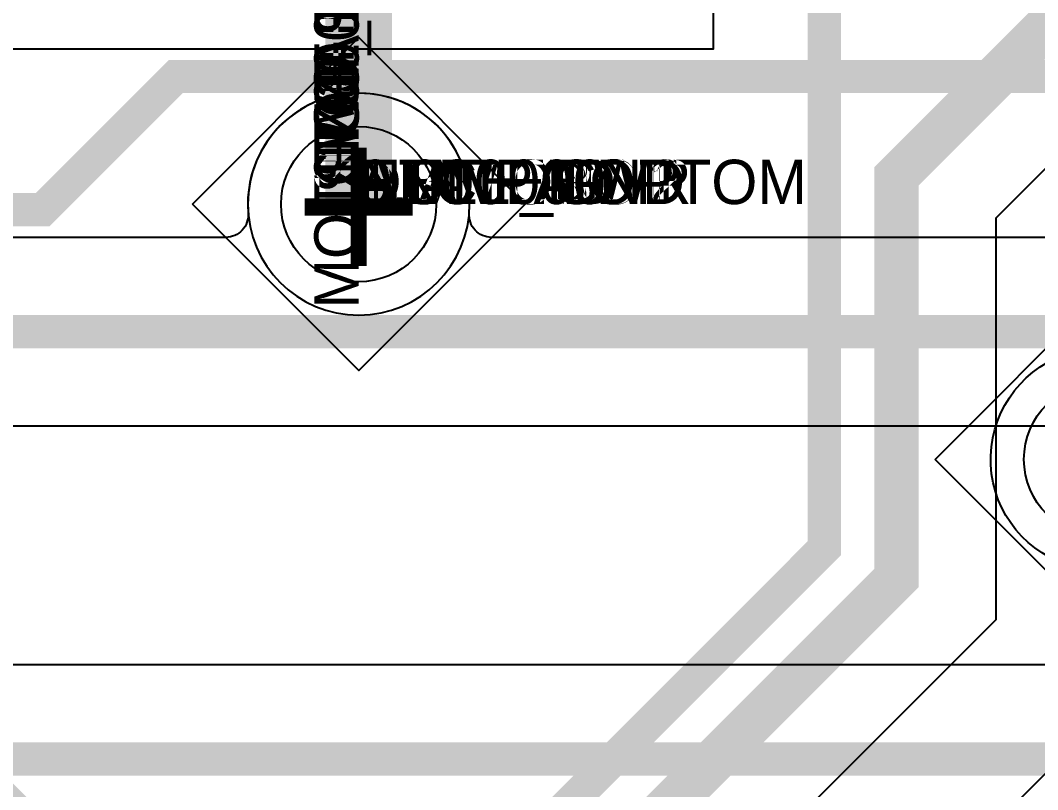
# Model space of a CAD drawing. Extents: x 0 to 323, y 0 to 320.
# Drawn here: x 94.524 to 99.112, y 66.962 to 70.428 of the extents above; entities that cross this region are included whole.
import ezdxf
from ezdxf.enums import TextEntityAlignment as Align

# ---------------------------------------------------------------- set-up
doc = ezdxf.new("R2010")
doc.units = 0
doc.header["$MEASUREMENT"] = 0
doc.layers.get('0').update_dxf_attribs({"linetype": 'CONTINUOUS'})
for name, color, linetype in [('CDN_FIGURES', 7, 'CONTINUOUS'), ('ETCH_BOTTOM', 7, 'CONTINUOUS'), ('ETCH_GND', 3, 'CONTINUOUS'), ('ETCH_INT1', 4, 'CONTINUOUS'), ('ETCH_INT2', 5, 'CONTINUOUS'), ('ETCH_PWR', 6, 'CONTINUOUS'), ('ETCH_TOP', 2, 'CONTINUOUS'), ('MANUFACTURING_NCLEGEND-1-6', 8, 'CONTINUOUS')]:
    doc.layers.add(name, color=color, linetype=linetype)

# ---------------------------------------------------------------- blocks, each defined once
blk = doc.blocks.new('PAD_INFO')
for tag in ['SHAPE_TYPE', 'PAD_HEIGHT', 'PAD_LAYER', 'PAD_TYPE', 'PAD_WIDTH']:
    blk.add_attdef(tag, (0, 0), '', height=0.2)
at = {"flags": 2}
blk.add_attdef('CDN_TYPE', (0, 0), '', height=0.2, dxfattribs=at)
blk = doc.blocks.new('DRILL_INFO')
at = {"flags": 2}
blk.add_attdef('CDN_TYPE', (0, 0), '', height=0.2, dxfattribs=at)
for tag in ['FSHAPE', 'FCHAR', 'DRILL_HEIGHT', 'DIAMETER', 'PLATED', 'DRILL_WIDTH']:
    blk.add_attdef(tag, (0, 0), '', height=0.2)
blk = doc.blocks.new('VIA0700X0300')
at = {"layer": 'ETCH_BOTTOM'}
blk.add_circle((0, 0), 0.35, dxfattribs=at)
at = {"layer": 'ETCH_GND'}
blk.add_circle((0, 0), 0.35, dxfattribs=at)
at = {"layer": 'ETCH_INT1'}
blk.add_circle((0, 0), 0.35, dxfattribs=at)
at = {"layer": 'ETCH_INT2'}
blk.add_circle((0, 0), 0.35, dxfattribs=at)
at = {"layer": 'ETCH_PWR'}
blk.add_circle((0, 0), 0.35, dxfattribs=at)
at = {"layer": 'ETCH_TOP'}
blk.add_circle((0, 0), 0.35, dxfattribs=at)
ref = blk.add_blockref('PAD_INFO', (0, 0))
ref.add_attrib('PAD_LAYER', 'ETCH_TOP', (0, 0), dxfattribs={"height": 0.2})
ref.add_attrib('SHAPE_TYPE', 'NULL', (0, 0), dxfattribs={"height": 0.2})
ref.add_attrib('PAD_TYPE', 'ANTIPAD', (0, 0), dxfattribs={"height": 0.2})
ref.add_attrib('PAD_WIDTH', '0.000000', (0, 0), dxfattribs={"height": 0.2})
ref.add_attrib('PAD_HEIGHT', '0.000000', (0, 0), dxfattribs={"height": 0.2})
ref = blk.add_blockref('PAD_INFO', (0, 0))
ref.add_attrib('PAD_LAYER', 'ETCH_GND', (0, 0), dxfattribs={"height": 0.2})
ref.add_attrib('SHAPE_TYPE', 'NULL', (0, 0), dxfattribs={"height": 0.2})
ref.add_attrib('PAD_TYPE', 'ANTIPAD', (0, 0), dxfattribs={"height": 0.2})
ref.add_attrib('PAD_WIDTH', '0.000000', (0, 0), dxfattribs={"height": 0.2})
ref.add_attrib('PAD_HEIGHT', '0.000000', (0, 0), dxfattribs={"height": 0.2})
ref = blk.add_blockref('PAD_INFO', (0, 0))
ref.add_attrib('PAD_LAYER', 'ETCH_INT1', (0, 0), dxfattribs={"height": 0.2})
ref.add_attrib('SHAPE_TYPE', 'NULL', (0, 0), dxfattribs={"height": 0.2})
ref.add_attrib('PAD_TYPE', 'ANTIPAD', (0, 0), dxfattribs={"height": 0.2})
ref.add_attrib('PAD_WIDTH', '0.000000', (0, 0), dxfattribs={"height": 0.2})
ref.add_attrib('PAD_HEIGHT', '0.000000', (0, 0), dxfattribs={"height": 0.2})
ref = blk.add_blockref('PAD_INFO', (0, 0))
ref.add_attrib('PAD_LAYER', 'ETCH_INT2', (0, 0), dxfattribs={"height": 0.2})
ref.add_attrib('SHAPE_TYPE', 'NULL', (0, 0), dxfattribs={"height": 0.2})
ref.add_attrib('PAD_TYPE', 'ANTIPAD', (0, 0), dxfattribs={"height": 0.2})
ref.add_attrib('PAD_WIDTH', '0.000000', (0, 0), dxfattribs={"height": 0.2})
ref.add_attrib('PAD_HEIGHT', '0.000000', (0, 0), dxfattribs={"height": 0.2})
ref = blk.add_blockref('PAD_INFO', (0, 0))
ref.add_attrib('PAD_LAYER', 'ETCH_PWR', (0, 0), dxfattribs={"height": 0.2})
ref.add_attrib('SHAPE_TYPE', 'NULL', (0, 0), dxfattribs={"height": 0.2})
ref.add_attrib('PAD_TYPE', 'ANTIPAD', (0, 0), dxfattribs={"height": 0.2})
ref.add_attrib('PAD_WIDTH', '0.000000', (0, 0), dxfattribs={"height": 0.2})
ref.add_attrib('PAD_HEIGHT', '0.000000', (0, 0), dxfattribs={"height": 0.2})
ref = blk.add_blockref('PAD_INFO', (0, 0))
ref.add_attrib('PAD_LAYER', 'ETCH_BOTTOM', (0, 0), dxfattribs={"height": 0.2})
ref.add_attrib('SHAPE_TYPE', 'NULL', (0, 0), dxfattribs={"height": 0.2})
ref.add_attrib('PAD_TYPE', 'ANTIPAD', (0, 0), dxfattribs={"height": 0.2})
ref.add_attrib('PAD_WIDTH', '0.000000', (0, 0), dxfattribs={"height": 0.2})
ref.add_attrib('PAD_HEIGHT', '0.000000', (0, 0), dxfattribs={"height": 0.2})
ref = blk.add_blockref('PAD_INFO', (0, 0))
ref.add_attrib('PAD_LAYER', 'ETCH_TOP', (0, 0), dxfattribs={"height": 0.2})
ref.add_attrib('SHAPE_TYPE', 'NULL', (0, 0), dxfattribs={"height": 0.2})
ref.add_attrib('PAD_TYPE', 'THERMAL', (0, 0), dxfattribs={"height": 0.2})
ref.add_attrib('PAD_WIDTH', '0.000000', (0, 0), dxfattribs={"height": 0.2})
ref.add_attrib('PAD_HEIGHT', '0.000000', (0, 0), dxfattribs={"height": 0.2})
ref = blk.add_blockref('PAD_INFO', (0, 0))
ref.add_attrib('PAD_LAYER', 'ETCH_GND', (0, 0), dxfattribs={"height": 0.2})
ref.add_attrib('SHAPE_TYPE', 'NULL', (0, 0), dxfattribs={"height": 0.2})
ref.add_attrib('PAD_TYPE', 'THERMAL', (0, 0), dxfattribs={"height": 0.2})
ref.add_attrib('PAD_WIDTH', '0.000000', (0, 0), dxfattribs={"height": 0.2})
ref.add_attrib('PAD_HEIGHT', '0.000000', (0, 0), dxfattribs={"height": 0.2})
ref = blk.add_blockref('PAD_INFO', (0, 0))
ref.add_attrib('PAD_LAYER', 'ETCH_INT1', (0, 0), dxfattribs={"height": 0.2})
ref.add_attrib('SHAPE_TYPE', 'NULL', (0, 0), dxfattribs={"height": 0.2})
ref.add_attrib('PAD_TYPE', 'THERMAL', (0, 0), dxfattribs={"height": 0.2})
ref.add_attrib('PAD_WIDTH', '0.000000', (0, 0), dxfattribs={"height": 0.2})
ref.add_attrib('PAD_HEIGHT', '0.000000', (0, 0), dxfattribs={"height": 0.2})
ref = blk.add_blockref('PAD_INFO', (0, 0))
ref.add_attrib('PAD_LAYER', 'ETCH_INT2', (0, 0), dxfattribs={"height": 0.2})
ref.add_attrib('SHAPE_TYPE', 'NULL', (0, 0), dxfattribs={"height": 0.2})
ref.add_attrib('PAD_TYPE', 'THERMAL', (0, 0), dxfattribs={"height": 0.2})
ref.add_attrib('PAD_WIDTH', '0.000000', (0, 0), dxfattribs={"height": 0.2})
ref.add_attrib('PAD_HEIGHT', '0.000000', (0, 0), dxfattribs={"height": 0.2})
ref = blk.add_blockref('PAD_INFO', (0, 0))
ref.add_attrib('PAD_LAYER', 'ETCH_PWR', (0, 0), dxfattribs={"height": 0.2})
ref.add_attrib('SHAPE_TYPE', 'NULL', (0, 0), dxfattribs={"height": 0.2})
ref.add_attrib('PAD_TYPE', 'THERMAL', (0, 0), dxfattribs={"height": 0.2})
ref.add_attrib('PAD_WIDTH', '0.000000', (0, 0), dxfattribs={"height": 0.2})
ref.add_attrib('PAD_HEIGHT', '0.000000', (0, 0), dxfattribs={"height": 0.2})
ref = blk.add_blockref('PAD_INFO', (0, 0))
ref.add_attrib('PAD_LAYER', 'ETCH_BOTTOM', (0, 0), dxfattribs={"height": 0.2})
ref.add_attrib('SHAPE_TYPE', 'NULL', (0, 0), dxfattribs={"height": 0.2})
ref.add_attrib('PAD_TYPE', 'THERMAL', (0, 0), dxfattribs={"height": 0.2})
ref.add_attrib('PAD_WIDTH', '0.000000', (0, 0), dxfattribs={"height": 0.2})
ref.add_attrib('PAD_HEIGHT', '0.000000', (0, 0), dxfattribs={"height": 0.2})
ref = blk.add_blockref('PAD_INFO', (0, 0))
ref.add_attrib('PAD_LAYER', 'ETCH_TOP', (0, 0), dxfattribs={"height": 0.2})
ref.add_attrib('SHAPE_TYPE', 'CIRCLE', (0, 0), dxfattribs={"height": 0.2})
ref.add_attrib('PAD_TYPE', 'REGULAR', (0, 0), dxfattribs={"height": 0.2})
ref.add_attrib('PAD_WIDTH', '0.700000', (0, 0), dxfattribs={"height": 0.2})
ref.add_attrib('PAD_HEIGHT', '0.700000', (0, 0), dxfattribs={"height": 0.2})
ref = blk.add_blockref('PAD_INFO', (0, 0))
ref.add_attrib('PAD_LAYER', 'ETCH_GND', (0, 0), dxfattribs={"height": 0.2})
ref.add_attrib('SHAPE_TYPE', 'CIRCLE', (0, 0), dxfattribs={"height": 0.2})
ref.add_attrib('PAD_TYPE', 'REGULAR', (0, 0), dxfattribs={"height": 0.2})
ref.add_attrib('PAD_WIDTH', '0.700000', (0, 0), dxfattribs={"height": 0.2})
ref.add_attrib('PAD_HEIGHT', '0.700000', (0, 0), dxfattribs={"height": 0.2})
ref = blk.add_blockref('PAD_INFO', (0, 0))
ref.add_attrib('PAD_LAYER', 'ETCH_INT1', (0, 0), dxfattribs={"height": 0.2})
ref.add_attrib('SHAPE_TYPE', 'CIRCLE', (0, 0), dxfattribs={"height": 0.2})
ref.add_attrib('PAD_TYPE', 'REGULAR', (0, 0), dxfattribs={"height": 0.2})
ref.add_attrib('PAD_WIDTH', '0.700000', (0, 0), dxfattribs={"height": 0.2})
ref.add_attrib('PAD_HEIGHT', '0.700000', (0, 0), dxfattribs={"height": 0.2})
ref = blk.add_blockref('PAD_INFO', (0, 0))
ref.add_attrib('PAD_LAYER', 'ETCH_INT2', (0, 0), dxfattribs={"height": 0.2})
ref.add_attrib('SHAPE_TYPE', 'CIRCLE', (0, 0), dxfattribs={"height": 0.2})
ref.add_attrib('PAD_TYPE', 'REGULAR', (0, 0), dxfattribs={"height": 0.2})
ref.add_attrib('PAD_WIDTH', '0.700000', (0, 0), dxfattribs={"height": 0.2})
ref.add_attrib('PAD_HEIGHT', '0.700000', (0, 0), dxfattribs={"height": 0.2})
ref = blk.add_blockref('PAD_INFO', (0, 0))
ref.add_attrib('PAD_LAYER', 'ETCH_PWR', (0, 0), dxfattribs={"height": 0.2})
ref.add_attrib('SHAPE_TYPE', 'CIRCLE', (0, 0), dxfattribs={"height": 0.2})
ref.add_attrib('PAD_TYPE', 'REGULAR', (0, 0), dxfattribs={"height": 0.2})
ref.add_attrib('PAD_WIDTH', '0.700000', (0, 0), dxfattribs={"height": 0.2})
ref.add_attrib('PAD_HEIGHT', '0.700000', (0, 0), dxfattribs={"height": 0.2})
ref = blk.add_blockref('PAD_INFO', (0, 0))
ref.add_attrib('PAD_LAYER', 'ETCH_BOTTOM', (0, 0), dxfattribs={"height": 0.2})
ref.add_attrib('SHAPE_TYPE', 'CIRCLE', (0, 0), dxfattribs={"height": 0.2})
ref.add_attrib('PAD_TYPE', 'REGULAR', (0, 0), dxfattribs={"height": 0.2})
ref.add_attrib('PAD_WIDTH', '0.700000', (0, 0), dxfattribs={"height": 0.2})
ref.add_attrib('PAD_HEIGHT', '0.700000', (0, 0), dxfattribs={"height": 0.2})
ref = blk.add_blockref('DRILL_INFO', (0, 0))
ref.add_attrib('DIAMETER', '0.300000', (0, 0), dxfattribs={"height": 0.2})
ref.add_attrib('PLATED', 'PLATED', (0, 0), dxfattribs={"height": 0.2})
ref.add_attrib('FSHAPE', 'DIAMOND', (0, 0), dxfattribs={"height": 0.2})
ref.add_attrib('FCHAR', '+', (0, 0), dxfattribs={"height": 0.2})
ref.add_attrib('DRILL_WIDTH', '1.500000', (0, 0), dxfattribs={"height": 0.2})
ref.add_attrib('DRILL_HEIGHT', '1.500000', (0, 0), dxfattribs={"height": 0.2})
for tag in ['CDN_TYPE', 'PIN']:
    blk.add_attdef(tag, (0, 0), '', height=0.2)
at = {"flags": 2}
for tag in ['PSTKNAME', 'BBV']:
    blk.add_attdef(tag, (0, 0), '', height=0.2, dxfattribs=at)
blk = doc.blocks.new('FIGURE_DIAMOND')
at = {"layer": 'CDN_FIGURES'}
blk.add_lwpolyline([(-0.5, 0), (0, 0.5), (0.5, 0), (0, -0.5)], close=True, dxfattribs=at)
blk = doc.blocks.new('RC1700X3200TS_C1')
at = {"layer": 'ETCH_TOP'}
blk.add_lwpolyline([(0.85, 1.6), (0.85, -1.6), (-0.85, -1.6), (-0.85, 1.1), (-0.35, 1.6)], close=True, dxfattribs=at)
ref = blk.add_blockref('PAD_INFO', (0, 0))
ref.add_attrib('PAD_LAYER', 'ETCH_TOP', (0, 0), dxfattribs={"height": 0.2})
ref.add_attrib('SHAPE_TYPE', 'NULL', (0, 0), dxfattribs={"height": 0.2})
ref.add_attrib('PAD_TYPE', 'ANTIPAD', (0, 0), dxfattribs={"height": 0.2})
ref.add_attrib('PAD_WIDTH', '0.000000', (0, 0), dxfattribs={"height": 0.2})
ref.add_attrib('PAD_HEIGHT', '0.000000', (0, 0), dxfattribs={"height": 0.2})
ref = blk.add_blockref('PAD_INFO', (0, 0))
ref.add_attrib('PAD_LAYER', 'ETCH_GND', (0, 0), dxfattribs={"height": 0.2})
ref.add_attrib('SHAPE_TYPE', 'NULL', (0, 0), dxfattribs={"height": 0.2})
ref.add_attrib('PAD_TYPE', 'ANTIPAD', (0, 0), dxfattribs={"height": 0.2})
ref.add_attrib('PAD_WIDTH', '0.000000', (0, 0), dxfattribs={"height": 0.2})
ref.add_attrib('PAD_HEIGHT', '0.000000', (0, 0), dxfattribs={"height": 0.2})
ref = blk.add_blockref('PAD_INFO', (0, 0))
ref.add_attrib('PAD_LAYER', 'ETCH_INT1', (0, 0), dxfattribs={"height": 0.2})
ref.add_attrib('SHAPE_TYPE', 'NULL', (0, 0), dxfattribs={"height": 0.2})
ref.add_attrib('PAD_TYPE', 'ANTIPAD', (0, 0), dxfattribs={"height": 0.2})
ref.add_attrib('PAD_WIDTH', '0.000000', (0, 0), dxfattribs={"height": 0.2})
ref.add_attrib('PAD_HEIGHT', '0.000000', (0, 0), dxfattribs={"height": 0.2})
ref = blk.add_blockref('PAD_INFO', (0, 0))
ref.add_attrib('PAD_LAYER', 'ETCH_INT2', (0, 0), dxfattribs={"height": 0.2})
ref.add_attrib('SHAPE_TYPE', 'NULL', (0, 0), dxfattribs={"height": 0.2})
ref.add_attrib('PAD_TYPE', 'ANTIPAD', (0, 0), dxfattribs={"height": 0.2})
ref.add_attrib('PAD_WIDTH', '0.000000', (0, 0), dxfattribs={"height": 0.2})
ref.add_attrib('PAD_HEIGHT', '0.000000', (0, 0), dxfattribs={"height": 0.2})
ref = blk.add_blockref('PAD_INFO', (0, 0))
ref.add_attrib('PAD_LAYER', 'ETCH_PWR', (0, 0), dxfattribs={"height": 0.2})
ref.add_attrib('SHAPE_TYPE', 'NULL', (0, 0), dxfattribs={"height": 0.2})
ref.add_attrib('PAD_TYPE', 'ANTIPAD', (0, 0), dxfattribs={"height": 0.2})
ref.add_attrib('PAD_WIDTH', '0.000000', (0, 0), dxfattribs={"height": 0.2})
ref.add_attrib('PAD_HEIGHT', '0.000000', (0, 0), dxfattribs={"height": 0.2})
ref = blk.add_blockref('PAD_INFO', (0, 0))
ref.add_attrib('PAD_LAYER', 'ETCH_BOTTOM', (0, 0), dxfattribs={"height": 0.2})
ref.add_attrib('SHAPE_TYPE', 'NULL', (0, 0), dxfattribs={"height": 0.2})
ref.add_attrib('PAD_TYPE', 'ANTIPAD', (0, 0), dxfattribs={"height": 0.2})
ref.add_attrib('PAD_WIDTH', '0.000000', (0, 0), dxfattribs={"height": 0.2})
ref.add_attrib('PAD_HEIGHT', '0.000000', (0, 0), dxfattribs={"height": 0.2})
ref = blk.add_blockref('PAD_INFO', (0, 0))
ref.add_attrib('PAD_LAYER', 'ETCH_TOP', (0, 0), dxfattribs={"height": 0.2})
ref.add_attrib('SHAPE_TYPE', 'NULL', (0, 0), dxfattribs={"height": 0.2})
ref.add_attrib('PAD_TYPE', 'THERMAL', (0, 0), dxfattribs={"height": 0.2})
ref.add_attrib('PAD_WIDTH', '0.000000', (0, 0), dxfattribs={"height": 0.2})
ref.add_attrib('PAD_HEIGHT', '0.000000', (0, 0), dxfattribs={"height": 0.2})
ref = blk.add_blockref('PAD_INFO', (0, 0))
ref.add_attrib('PAD_LAYER', 'ETCH_GND', (0, 0), dxfattribs={"height": 0.2})
ref.add_attrib('SHAPE_TYPE', 'NULL', (0, 0), dxfattribs={"height": 0.2})
ref.add_attrib('PAD_TYPE', 'THERMAL', (0, 0), dxfattribs={"height": 0.2})
ref.add_attrib('PAD_WIDTH', '0.000000', (0, 0), dxfattribs={"height": 0.2})
ref.add_attrib('PAD_HEIGHT', '0.000000', (0, 0), dxfattribs={"height": 0.2})
ref = blk.add_blockref('PAD_INFO', (0, 0))
ref.add_attrib('PAD_LAYER', 'ETCH_INT1', (0, 0), dxfattribs={"height": 0.2})
ref.add_attrib('SHAPE_TYPE', 'NULL', (0, 0), dxfattribs={"height": 0.2})
ref.add_attrib('PAD_TYPE', 'THERMAL', (0, 0), dxfattribs={"height": 0.2})
ref.add_attrib('PAD_WIDTH', '0.000000', (0, 0), dxfattribs={"height": 0.2})
ref.add_attrib('PAD_HEIGHT', '0.000000', (0, 0), dxfattribs={"height": 0.2})
ref = blk.add_blockref('PAD_INFO', (0, 0))
ref.add_attrib('PAD_LAYER', 'ETCH_INT2', (0, 0), dxfattribs={"height": 0.2})
ref.add_attrib('SHAPE_TYPE', 'NULL', (0, 0), dxfattribs={"height": 0.2})
ref.add_attrib('PAD_TYPE', 'THERMAL', (0, 0), dxfattribs={"height": 0.2})
ref.add_attrib('PAD_WIDTH', '0.000000', (0, 0), dxfattribs={"height": 0.2})
ref.add_attrib('PAD_HEIGHT', '0.000000', (0, 0), dxfattribs={"height": 0.2})
ref = blk.add_blockref('PAD_INFO', (0, 0))
ref.add_attrib('PAD_LAYER', 'ETCH_PWR', (0, 0), dxfattribs={"height": 0.2})
ref.add_attrib('SHAPE_TYPE', 'NULL', (0, 0), dxfattribs={"height": 0.2})
ref.add_attrib('PAD_TYPE', 'THERMAL', (0, 0), dxfattribs={"height": 0.2})
ref.add_attrib('PAD_WIDTH', '0.000000', (0, 0), dxfattribs={"height": 0.2})
ref.add_attrib('PAD_HEIGHT', '0.000000', (0, 0), dxfattribs={"height": 0.2})
ref = blk.add_blockref('PAD_INFO', (0, 0))
ref.add_attrib('PAD_LAYER', 'ETCH_BOTTOM', (0, 0), dxfattribs={"height": 0.2})
ref.add_attrib('SHAPE_TYPE', 'NULL', (0, 0), dxfattribs={"height": 0.2})
ref.add_attrib('PAD_TYPE', 'THERMAL', (0, 0), dxfattribs={"height": 0.2})
ref.add_attrib('PAD_WIDTH', '0.000000', (0, 0), dxfattribs={"height": 0.2})
ref.add_attrib('PAD_HEIGHT', '0.000000', (0, 0), dxfattribs={"height": 0.2})
ref = blk.add_blockref('PAD_INFO', (0, 0))
ref.add_attrib('PAD_LAYER', 'ETCH_TOP', (0, 0), dxfattribs={"height": 0.2})
ref.add_attrib('SHAPE_TYPE', 'SHAPE', (0, 0), dxfattribs={"height": 0.2})
ref.add_attrib('PAD_TYPE', 'REGULAR', (0, 0), dxfattribs={"height": 0.2})
ref.add_attrib('PAD_WIDTH', '1.700000', (0, 0), dxfattribs={"height": 0.2})
ref.add_attrib('PAD_HEIGHT', '3.200000', (0, 0), dxfattribs={"height": 0.2})
ref = blk.add_blockref('PAD_INFO', (0, 0))
ref.add_attrib('PAD_LAYER', 'ETCH_GND', (0, 0), dxfattribs={"height": 0.2})
ref.add_attrib('SHAPE_TYPE', 'NULL', (0, 0), dxfattribs={"height": 0.2})
ref.add_attrib('PAD_TYPE', 'REGULAR', (0, 0), dxfattribs={"height": 0.2})
ref.add_attrib('PAD_WIDTH', '0.000000', (0, 0), dxfattribs={"height": 0.2})
ref.add_attrib('PAD_HEIGHT', '0.000000', (0, 0), dxfattribs={"height": 0.2})
ref = blk.add_blockref('PAD_INFO', (0, 0))
ref.add_attrib('PAD_LAYER', 'ETCH_INT1', (0, 0), dxfattribs={"height": 0.2})
ref.add_attrib('SHAPE_TYPE', 'NULL', (0, 0), dxfattribs={"height": 0.2})
ref.add_attrib('PAD_TYPE', 'REGULAR', (0, 0), dxfattribs={"height": 0.2})
ref.add_attrib('PAD_WIDTH', '0.000000', (0, 0), dxfattribs={"height": 0.2})
ref.add_attrib('PAD_HEIGHT', '0.000000', (0, 0), dxfattribs={"height": 0.2})
ref = blk.add_blockref('PAD_INFO', (0, 0))
ref.add_attrib('PAD_LAYER', 'ETCH_INT2', (0, 0), dxfattribs={"height": 0.2})
ref.add_attrib('SHAPE_TYPE', 'NULL', (0, 0), dxfattribs={"height": 0.2})
ref.add_attrib('PAD_TYPE', 'REGULAR', (0, 0), dxfattribs={"height": 0.2})
ref.add_attrib('PAD_WIDTH', '0.000000', (0, 0), dxfattribs={"height": 0.2})
ref.add_attrib('PAD_HEIGHT', '0.000000', (0, 0), dxfattribs={"height": 0.2})
ref = blk.add_blockref('PAD_INFO', (0, 0))
ref.add_attrib('PAD_LAYER', 'ETCH_PWR', (0, 0), dxfattribs={"height": 0.2})
ref.add_attrib('SHAPE_TYPE', 'NULL', (0, 0), dxfattribs={"height": 0.2})
ref.add_attrib('PAD_TYPE', 'REGULAR', (0, 0), dxfattribs={"height": 0.2})
ref.add_attrib('PAD_WIDTH', '0.000000', (0, 0), dxfattribs={"height": 0.2})
ref.add_attrib('PAD_HEIGHT', '0.000000', (0, 0), dxfattribs={"height": 0.2})
ref = blk.add_blockref('PAD_INFO', (0, 0))
ref.add_attrib('PAD_LAYER', 'ETCH_BOTTOM', (0, 0), dxfattribs={"height": 0.2})
ref.add_attrib('SHAPE_TYPE', 'NULL', (0, 0), dxfattribs={"height": 0.2})
ref.add_attrib('PAD_TYPE', 'REGULAR', (0, 0), dxfattribs={"height": 0.2})
ref.add_attrib('PAD_WIDTH', '0.000000', (0, 0), dxfattribs={"height": 0.2})
ref.add_attrib('PAD_HEIGHT', '0.000000', (0, 0), dxfattribs={"height": 0.2})
ref = blk.add_blockref('DRILL_INFO', (0, 0))
ref.add_attrib('DIAMETER', '0.000000', (0, 0), dxfattribs={"height": 0.2})
ref.add_attrib('PLATED', 'PLATED', (0, 0), dxfattribs={"height": 0.2})
ref.add_attrib('FSHAPE', 'NULL', (0, 0), dxfattribs={"height": 0.2})
ref.add_attrib('DRILL_WIDTH', '0.000000', (0, 0), dxfattribs={"height": 0.2})
ref.add_attrib('DRILL_HEIGHT', '0.000000', (0, 0), dxfattribs={"height": 0.2})
for tag in ['CDN_TYPE', 'PIN']:
    blk.add_attdef(tag, (0, 0), '', height=0.2)
at = {"flags": 2}
for tag in ['PSTKNAME', 'BBV']:
    blk.add_attdef(tag, (0, 0), '', height=0.2, dxfattribs=at)
blk = doc.blocks.new('F136')
at = {"layer": 'ETCH_TOP'}
ref = blk.add_blockref('RC1700X3200TS_C1', (0, 0), dxfattribs=at)
ref.add_attrib('CDN_TYPE', 'PIN', (0, 0), dxfattribs={"height": 0.2})
ref.add_attrib('PIN', '1', (0, 0), dxfattribs={"height": 0.2})
at = {"flags": 2}
for tag in ['SYMBOL_TYPE', 'CDN_TYPE', 'REFDES']:
    blk.add_attdef(tag, (0, 0), '', height=0.2, dxfattribs=at)

msp = doc.modelspace()

# ---------------------------------------------------------------- linework, layer by layer
at = {"layer": 'ETCH_BOTTOM'}
for points in [[(44.45, 110.8, 0.15, 0.15, 0), (58.9967, 110.8, 0.15, 0.15, 0), (59.5417, 111.345, 0.15, 0.15, 0), (90.1182, 111.345, 0.15, 0.15, 0), (107.795, 93.6682, 0.15, 0.15, 0), (107.795, 85.9818, 0.15, 0.15, 0), (104.2882, 82.475, 0.15, 0.15, 0), (103.5618, 82.475, 0.15, 0.15, 0), (98.575, 77.4882, 0.15, 0.15, 0), (98.575, 75.2617, 0.15, 0.15, 0), (98.15, 74.8367, 0.15, 0.15, 0), (98.15, 68.05, 0.15, 0.15, 0), (95.275, 65.175, 0.15, 0.15, 0), (95.275, 62.425, 0.15, 0.15, 0), (95.975, 61.725, 0.15, 0.15, 0), (95.975, 61.075, 0.15, 0.15, 0), (94.915, 60.015, 0.15, 0.15, 0), (94.915, 49.2483, 0.15, 0.15, 0), (95.675, 48.4883, 0.15, 0.15, 0), (95.675, 48.0117, 0.15, 0.15, 0), (95.25, 47.5867, 0.15, 0.15, 0), (95.25, 46.6, 0.15, 0.15, 0)], [(95.85, 62.85, 0.2, 0.2, 0), (95.85, 65.2903, 0.2, 0.2, 0), (98.475, 67.9153, 0.2, 0.2, 0), (98.475, 69.725, 0.2, 0.2, 0), (100.45, 71.7, 0.2, 0.2, 0), (100.45, 78.05, 0.2, 0.2, 0), (102.4, 80, 0.2, 0.2, 0)], [(96.05, 71.15, 0.3, 0.3, 0), (96.05, 69.6, 0.3, 0.3, 0)]]:
    msp.add_lwpolyline(points, format="xyseb", dxfattribs=at)
msp.add_lwpolyline([(96.4001, 61.2601), (96.4001, 61.9011), (96.1299, 62.1713, -0.492704), (96.1508, 62.3307, 0.464209), (96.3118, 63.2332), (96.3001, 63.2473), (96.3001, 65.1039), (98.9251, 67.7289), (98.9251, 69.5386), (100.3768, 70.9903, -0.668179), (100.5499, 70.9186), (100.5499, 68.4379), (98.4621, 66.3501), (98.1357, 66.3501), (97.5499, 65.7643), (97.5499, 63.7857), (98.4999, 62.8357), (98.4999, 62.4322), (98.4648, 62.4208, 0.555221), (98.2193, 61.4321, -0.662645), (98.1465, 61.2601)], format="xyb", close=True, dxfattribs=at)
at = {"layer": 'ETCH_GND'}
msp.add_lwpolyline([(96.5501, 69.6, 1), (95.5499, 69.6, 1)], format="xyb", close=True, dxfattribs=at)
at = {"layer": 'ETCH_INT1'}
msp.add_lwpolyline([(99.8296, 68.1939, -3.305424), (99.8019, 68.7477, 0.535549), (99.9704, 68.7561, -3.305424), (99.9981, 68.2023, 0.535549), (99.8296, 68.1939)], format="xyb", close=True, dxfattribs=at)
at = {"layer": 'ETCH_INT2'}
for points, format in [([(89.95, 44.3, 0.15, 0.15, 0), (89.95, 40.4868, 0.15, 0.15, 0), (90.8118, 39.625, 0.15, 0.15, 0), (93.7117, 39.625, 0.15, 0.15, 0), (98.1617, 44.075, 0.15, 0.15, 0), (98.3882, 44.075, 0.15, 0.15, 0), (100.775, 46.4618, 0.15, 0.15, 0), (100.775, 53.4883, 0.15, 0.15, 0), (99.175, 55.0882, 0.15, 0.15, 0), (98.8382, 55.425, 0.15, 0.15, 0), (98.6118, 55.425, 0.15, 0.15, 0), (91.825, 62.2118, 0.15, 0.15, 0), (91.825, 67.3382, 0.15, 0.15, 0), (93.5118, 69.025, 0.15, 0.15, 0), (99.3882, 69.025, 0.15, 0.15, 0), (124.875, 94.5118, 0.15, 0.15, 0), (124.875, 110.054, 0.15, 0.15, 0), (123.9, 111.029, 0.15, 0.15, 0), (123.9, 111.65, 0.15, 0.15, 0)], "xyseb"), ([(126.8079, 109.2307, -0.425089), (125.4474, 108.7582, 0.559562), (125.3001, 108.6678), (125.3001, 94.3357), (99.5643, 68.5999), (93.6879, 68.5999), (92.7862, 67.6982, 0.668179), (92.8579, 67.5251), (103.6107, 67.5251), (115.6357, 79.5501), (116.3622, 79.5501), (125.2372, 88.4251), (168.7386, 88.4251)], "xyb"), ([(184.23, 88, 0.15, 0.15, 0), (172.307, 88, 0.15, 0.15, 0), (172.307, 88.1993, 0.15, 0.15, 0), (171.9703, 88.536, 0.15, 0.15, 0), (171.4937, 88.536, 0.15, 0.15, 0), (171.157, 88.1993, 0.15, 0.15, 0), (171.157, 88, 0.15, 0.15, 0), (169.6853, 88, 0.15, 0.15, 0), (169.5383, 88.147, 0.15, 0.15, 0), (169.0617, 88.147, 0.15, 0.15, 0), (168.9147, 88, 0.15, 0.15, 0), (125.4133, 88, 0.15, 0.15, 0), (116.5383, 79.125, 0.15, 0.15, 0), (115.8118, 79.125, 0.15, 0.15, 0), (103.7868, 67.1, 0.15, 0.15, 0), (92.4, 67.1, 0.15, 0.15, 0)], "xyseb"), ([(113.8321, 84.0701), (99.2121, 69.4501), (96.6495, 69.4501, -0.438145), (96.5485, 69.5597, 1.084105), (95.5515, 69.5597, -0.438145), (95.4505, 69.4501), (93.3357, 69.4501), (91.3999, 67.5143), (91.3999, 65.9133, -0.668179), (91.2268, 65.8416), (91.1143, 65.9541), (91.0839, 65.9541), (90.4679, 66.5701, -0.437934), (90.4739, 66.719, 0.72823), (90.1097, 67.5985, -0.438145), (90.0001, 67.6995), (90.0001, 69.5621), (90.2701, 69.8321, -0.437934), (90.419, 69.8261, 0.72823), (91.2985, 70.1903, -0.438145), (91.3995, 70.2999), (92.1643, 70.2999), (97.0501, 75.1857)], "xyb")]:
    msp.add_lwpolyline(points, format=format, dxfattribs=at)
at = {"layer": 'ETCH_PWR'}
for points in [[(96.5501, 69.6, 1), (95.5499, 69.6, 1)], [(99.8296, 68.1939, -3.305424), (99.8019, 68.7477, 0.535549), (99.9704, 68.7561, -3.305424), (99.9981, 68.2023, 0.535549), (99.8296, 68.1939)]]:
    msp.add_lwpolyline(points, format="xyb", close=True, dxfattribs=at)
at = {"layer": 'ETCH_TOP'}
for points in [[(80.678, 67.704, 0.15, 0.15, 0), (80.678, 69.078, 0.15, 0.15, 0), (81.379, 69.779, 0.15, 0.15, 0), (86.371, 69.779, 0.15, 0.15, 0), (86.575, 69.575, 0.15, 0.15, 0), (94.625, 69.575, 0.15, 0.15, 0), (95.225, 70.175, 0.15, 0.15, 0), (100.9382, 70.175, 0.15, 0.15, 0), (102.475, 68.6382, 0.15, 0.15, 0), (102.475, 68.1617, 0.15, 0.15, 0), (102.4, 68.0867, 0.15, 0.15, 0), (102.4, 67.3, 0.15, 0.15, 0)], [(81.178, 67.704, 0.2, 0.2, 0), (81.178, 68.827, 0.2, 0.2, 0), (81.805, 69.454, 0.2, 0.2, 0), (86.2362, 69.454, 0.2, 0.2, 0), (86.4652, 69.225, 0.2, 0.2, 0), (92.1136, 69.225, 0.2, 0.2, 0), (95.572, 65.7666, 0.2, 0.2, 0), (95.572, 64.85, 0.2, 0.2, 0), (97.45, 64.85, 0.2, 0.2, 0)]]:
    msp.add_lwpolyline(points, format="xyseb", dxfattribs=at)

# ---------------------------------------------------------------- block references
at = {"xscale": -1, "rotation": 90}
msp.add_blockref('F136', (96.05, 71.15), dxfattribs=at)
at = {"layer": 'ETCH_TOP'}
for p in [(96.05, 69.6), (99.4, 68.45)]:
    msp.add_blockref('VIA0700X0300', p, dxfattribs=at)
at = {"layer": 'MANUFACTURING_NCLEGEND-1-6', "xscale": 1.5, "yscale": 1.5}
for p in [(96.05, 69.6), (99.4, 68.45)]:
    msp.add_blockref('FIGURE_DIAMOND', p, dxfattribs=at)

# ---------------------------------------------------------------- texts
at = {"layer": 'MANUFACTURING_NCLEGEND-1-6'}
msp.add_text('+', height=0.75, dxfattribs=at).set_placement((96.05, 69.6), align=Align.MIDDLE_CENTER)

doc.saveas('drawing.dxf')
